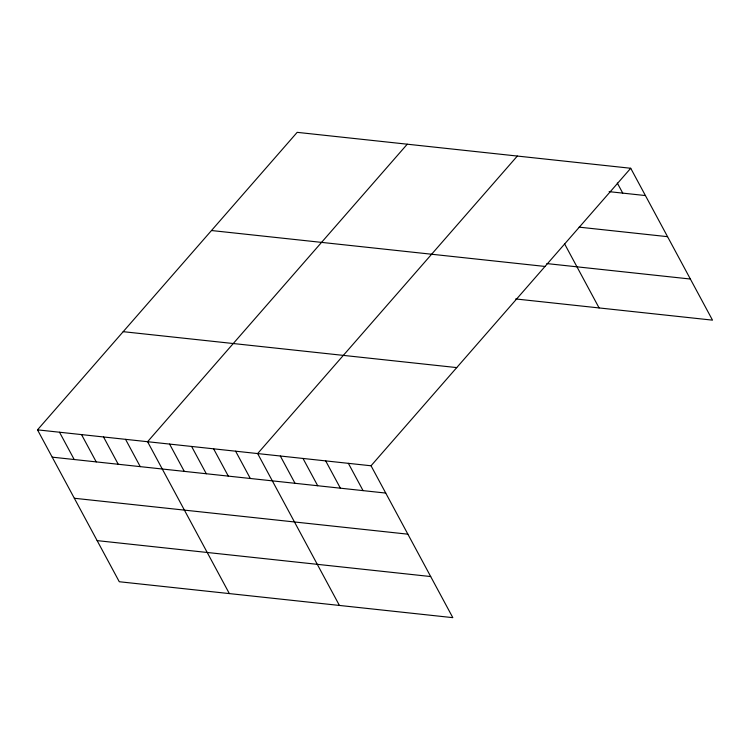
<?xml version="1.0" encoding="UTF-8"?>
<svg xmlns="http://www.w3.org/2000/svg" width="750" height="750" viewBox="0 0 750 750"><rect width="100%" height="100%" fill="white"/><g stroke="black" fill="none" stroke-linecap="round" stroke-linejoin="round"><path stroke-width="1.12" d="M37.5 429.853L371.044 465.778L452.822 617.653L119.278 581.737L37.5 429.853L297.178 132.347L630.722 168.262L712.5 320.147L515.672 298.95M407.25 144.206L147.572 441.713L229.35 593.587M517.322 156.056L257.644 453.562L339.413 605.438M371.044 465.778L630.722 168.262M609.131 191.653L645.422 195.562M579.103 227.147L667.556 236.672M546.834 263.578L690.366 279.028M211.481 230.531L545.025 266.447M123.197 331.678L456.741 367.594M52.2 457.153L385.744 493.069M74.334 498.263L407.878 534.178M97.144 540.619L430.688 576.544M617.297 183.009L622.744 193.125M564.469 243.628L599.091 307.931M348.366 463.331L363.066 490.631M325.688 460.894L340.378 488.184M303 458.447L317.7 485.747M280.322 456.009L295.022 483.3M235.622 451.191L250.322 478.491M213.609 448.819L228.309 476.119M191.597 446.447L206.297 473.747M169.584 444.084L184.284 471.375M125.559 439.341L140.25 466.631M103.537 436.969L118.238 464.269M81.525 434.597L96.225 461.897M59.512 432.225L74.212 459.525"/></g></svg>
